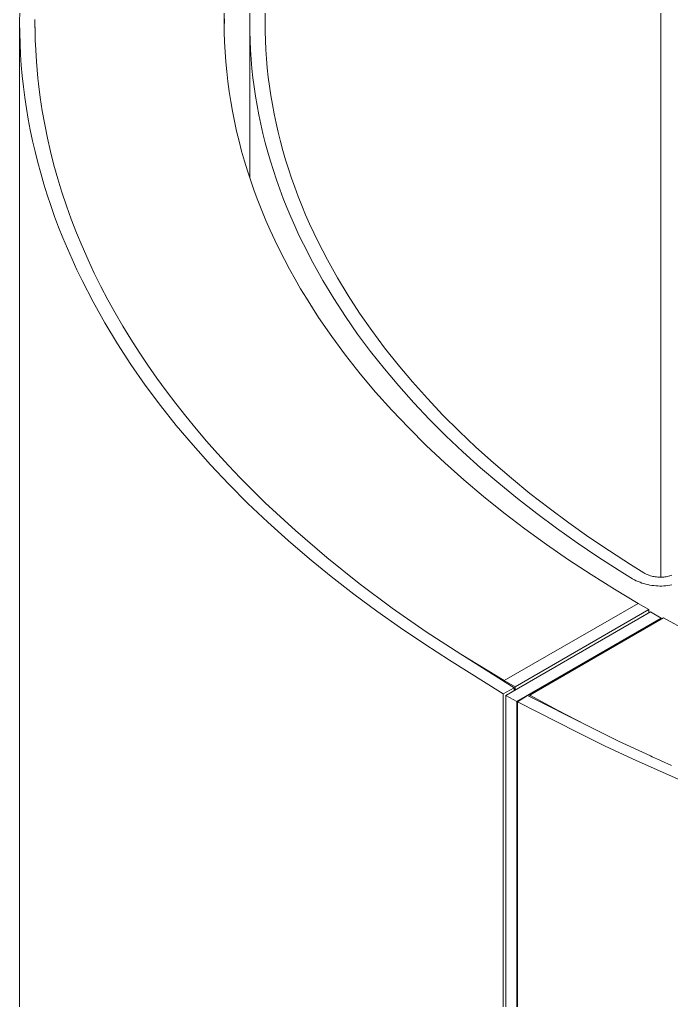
# Model space of a CAD drawing. Header units: millimetres. Extents: x 375 to 2759, y 807 to 2485.
# Drawn here: x 2067 to 2194.5, y 1418.1 to 1610 of the extents above; entities that cross this region are included whole.
import ezdxf

# ---------------------------------------------------------------- set-up
doc = ezdxf.new("R2010")
doc.units = ezdxf.units.MM
doc.layers.add('ZANO_R', color=7, linetype='Continuous', lineweight=0)

msp = doc.modelspace()

# ---------------------------------------------------------------- linework, layer by layer
at = {"layer": 'ZANO_R'}
for p, q in [((2067.02, 1609.53), (2067.04, 1611.62)), ((2107.02, 1609.53), (2107.04, 1611.45)), ((2107.07, 1610.21), (2107.03, 1608.3)), ((2112.02, 1609.53), (2112.04, 1611.33)), ((2115.02, 1609.53), (2115.04, 1611.31)), ((2067.02, 1609.53), (2067.04, 1607.43)), ((2067.02, 1315.59), (2067.02, 1609.53)), ((2070.02, 1609.53), (2070.02, 1610.05)), ((2070.02, 1609.01), (2070.02, 1609.53)), ((2070.02, 1608.99), (2070.02, 1609.01)), ((2070.02, 1608.49), (2070.02, 1608.99)), ((2070.03, 1608.44), (2070.02, 1608.49)), ((2070.03, 1607.97), (2070.03, 1608.44)), ((2107.04, 1607.61), (2107.02, 1609.53)), ((2112.02, 1609.53), (2112.04, 1607.73)), ((2112.02, 1579.12), (2112.02, 1609.53)), ((2115.04, 1607.75), (2115.02, 1609.53)), ((2067.04, 1607.43), (2067.1, 1605.34)), ((2070.03, 1607.9), (2070.03, 1607.97)), ((2070.04, 1607.45), (2070.03, 1607.9)), ((2070.04, 1607.35), (2070.04, 1607.45)), ((2070.05, 1606.93), (2070.04, 1607.35)), ((2070.05, 1606.81), (2070.05, 1606.93)), ((2070.07, 1606.42), (2070.05, 1606.81)), ((2070.07, 1606.26), (2070.07, 1606.42)), ((2070.08, 1605.9), (2070.07, 1606.26)), ((2107.1, 1605.68), (2107.04, 1607.61)), ((2112.04, 1607.73), (2112.09, 1605.93)), ((2115.09, 1605.96), (2115.04, 1607.75)), ((2067.1, 1605.34), (2067.21, 1603.23)), ((2070.09, 1605.71), (2070.08, 1605.9)), ((2070.1, 1605.38), (2070.09, 1605.71)), ((2070.11, 1605.17), (2070.1, 1605.38)), ((2070.3, 1601.88), (2070.11, 1605.17)), ((2107.2, 1603.75), (2107.1, 1605.68)), ((2112.09, 1605.93), (2112.18, 1604.12)), ((2115.18, 1604.18), (2115.09, 1605.96)), ((2067.21, 1603.23), (2067.35, 1601.13)), ((2107.34, 1601.81), (2107.2, 1603.75)), ((2112.18, 1604.12), (2112.3, 1602.31)), ((2115.3, 1602.39), (2115.18, 1604.18)), ((2067.35, 1601.13), (2067.54, 1599.02)), ((2070.59, 1598.6), (2070.3, 1601.88)), ((2107.52, 1599.88), (2107.34, 1601.81)), ((2112.3, 1602.31), (2112.46, 1600.5)), ((2112.46, 1600.5), (2112.66, 1598.68)), ((2115.46, 1600.6), (2115.3, 1602.39)), ((2115.65, 1598.8), (2115.46, 1600.6)), ((2067.54, 1599.02), (2067.77, 1596.91)), ((2070.59, 1598.59), (2070.59, 1598.6)), ((2070.64, 1598.07), (2070.59, 1598.59)), ((2107.74, 1597.94), (2107.52, 1599.88)), ((2112.66, 1598.68), (2112.9, 1596.87)), ((2115.89, 1597.01), (2115.65, 1598.8)), ((2067.77, 1596.91), (2068.04, 1594.8)), ((2070.64, 1598.04), (2070.64, 1598.07)), ((2070.7, 1597.55), (2070.64, 1598.04)), ((2070.71, 1597.5), (2070.7, 1597.55)), ((2071.04, 1594.84), (2070.71, 1597.5)), ((2108, 1596), (2107.74, 1597.94)), ((2112.9, 1596.87), (2113.17, 1595.05)), ((2116.15, 1595.21), (2115.89, 1597.01)), ((2068.04, 1594.8), (2068.35, 1592.68)), ((2071.45, 1592.19), (2071.04, 1594.84)), ((2108.31, 1594.05), (2108, 1596)), ((2113.17, 1595.05), (2113.47, 1593.23)), ((2116.46, 1593.41), (2116.15, 1595.21)), ((2108.65, 1592.11), (2108.31, 1594.05)), ((2113.47, 1593.23), (2113.82, 1591.41)), ((2116.8, 1591.61), (2116.46, 1593.41)), ((2068.35, 1592.68), (2068.71, 1590.56)), ((2071.92, 1589.53), (2071.45, 1592.19)), ((2109.04, 1590.16), (2108.65, 1592.11)), ((2113.82, 1591.41), (2114.2, 1589.59)), ((2117.17, 1589.81), (2116.8, 1591.61)), ((2068.71, 1590.56), (2069.11, 1588.45)), ((2072.46, 1586.88), (2071.92, 1589.53)), ((2109.46, 1588.22), (2109.04, 1590.16)), ((2114.2, 1589.59), (2114.61, 1587.77)), ((2117.58, 1588.01), (2117.17, 1589.81)), ((2069.11, 1588.45), (2069.55, 1586.33)), ((2109.93, 1586.27), (2109.46, 1588.22)), ((2114.61, 1587.77), (2115.07, 1585.96)), ((2118.03, 1586.21), (2117.58, 1588.01)), ((2069.55, 1586.33), (2070.04, 1584.21)), ((2073.06, 1584.22), (2072.46, 1586.88)), ((2110.44, 1584.33), (2109.93, 1586.27)), ((2115.07, 1585.96), (2115.56, 1584.14)), ((2118.52, 1584.41), (2118.03, 1586.21)), ((2070.04, 1584.21), (2070.57, 1582.1)), ((2073.74, 1581.57), (2073.06, 1584.22)), ((2111, 1582.38), (2110.44, 1584.33)), ((2115.56, 1584.14), (2116.09, 1582.32)), ((2119.04, 1582.62), (2118.52, 1584.41)), ((2070.57, 1582.1), (2071.14, 1579.98)), ((2074.49, 1578.91), (2073.74, 1581.57)), ((2111.59, 1580.44), (2111, 1582.38)), ((2116.09, 1582.32), (2116.65, 1580.51)), ((2119.6, 1580.82), (2119.04, 1582.62)), ((2071.14, 1579.98), (2071.75, 1577.87)), ((2112.23, 1578.5), (2111.59, 1580.44)), ((2116.65, 1580.51), (2117.26, 1578.69)), ((2120.2, 1579.03), (2119.6, 1580.82)), ((2071.75, 1577.87), (2072.41, 1575.76)), ((2075.3, 1576.26), (2074.49, 1578.91)), ((2112.9, 1576.56), (2112.23, 1578.5)), ((2117.26, 1578.69), (2117.9, 1576.88)), ((2120.83, 1577.24), (2120.2, 1579.03)), ((2072.41, 1575.76), (2073.11, 1573.65)), ((2076.18, 1573.61), (2075.3, 1576.26)), ((2113.62, 1574.63), (2112.9, 1576.56)), ((2117.9, 1576.88), (2118.57, 1575.07)), ((2121.5, 1575.45), (2120.83, 1577.24)), ((2073.11, 1573.65), (2073.86, 1571.54)), ((2114.39, 1572.69), (2113.62, 1574.63)), ((2118.57, 1575.07), (2119.29, 1573.27)), ((2122.21, 1573.66), (2121.5, 1575.45)), ((2122.95, 1571.88), (2122.21, 1573.66)), ((2077.13, 1570.97), (2076.18, 1573.61)), ((2115.19, 1570.77), (2114.39, 1572.69)), ((2119.29, 1573.27), (2120.04, 1571.47)), ((2123.73, 1570.1), (2122.95, 1571.88)), ((2073.86, 1571.54), (2074.65, 1569.44)), ((2078.16, 1568.33), (2077.13, 1570.97)), ((2116.03, 1568.84), (2115.19, 1570.77)), ((2120.04, 1571.47), (2120.83, 1569.67)), ((2124.55, 1568.33), (2123.73, 1570.1)), ((2074.65, 1569.44), (2075.48, 1567.34)), ((2079.24, 1565.7), (2078.16, 1568.33)), ((2116.92, 1566.92), (2116.03, 1568.84)), ((2120.83, 1569.67), (2121.65, 1567.88)), ((2121.65, 1567.88), (2122.51, 1566.09)), ((2125.4, 1566.56), (2124.55, 1568.33)), ((2075.48, 1567.34), (2076.35, 1565.24)), ((2117.85, 1565), (2116.92, 1566.92)), ((2122.51, 1566.09), (2124.35, 1562.52)), ((2127.21, 1563.04), (2125.4, 1566.56)), ((2076.35, 1565.24), (2077.27, 1563.15)), ((2080.4, 1563.07), (2079.24, 1565.7)), ((2118.82, 1563.1), (2117.85, 1565)), ((2077.27, 1563.15), (2078.23, 1561.06)), ((2081.63, 1560.46), (2080.4, 1563.07)), ((2119.83, 1561.19), (2118.82, 1563.1)), ((2124.35, 1562.52), (2126.33, 1558.98)), ((2129.17, 1559.54), (2127.21, 1563.04)), ((2078.23, 1561.06), (2079.23, 1558.98)), ((2082.92, 1557.85), (2081.63, 1560.46)), ((2120.88, 1559.29), (2119.83, 1561.19)), ((2079.23, 1558.98), (2081.37, 1554.83)), ((2121.98, 1557.4), (2120.88, 1559.29)), ((2126.33, 1558.98), (2128.45, 1555.47)), ((2131.27, 1556.06), (2129.17, 1559.54)), ((2084.28, 1555.25), (2082.92, 1557.85)), ((2123.11, 1555.52), (2121.98, 1557.4)), ((2081.37, 1554.83), (2083.67, 1550.71)), ((2085.71, 1552.66), (2084.28, 1555.25)), ((2125.5, 1551.78), (2123.11, 1555.52)), ((2128.45, 1555.47), (2130.72, 1551.98)), ((2133.51, 1552.61), (2131.27, 1556.06)), ((2087.2, 1550.09), (2085.71, 1552.66)), ((2135.89, 1549.2), (2133.51, 1552.61)), ((2083.67, 1550.71), (2086.14, 1546.62)), ((2128.05, 1548.07), (2125.5, 1551.78)), ((2130.72, 1551.98), (2133.12, 1548.53)), ((2088.77, 1547.52), (2087.2, 1550.09)), ((2138.41, 1545.81), (2135.89, 1549.2)), ((2090.39, 1544.97), (2088.77, 1547.52)), ((2130.75, 1544.39), (2128.05, 1548.07)), ((2133.12, 1548.53), (2135.67, 1545.11)), ((2086.14, 1546.62), (2088.78, 1542.57)), ((2092.09, 1542.44), (2090.39, 1544.97)), ((2135.67, 1545.11), (2138.35, 1541.73)), ((2141.07, 1542.47), (2138.41, 1545.81)), ((2133.62, 1540.76), (2130.75, 1544.39)), ((2088.78, 1542.57), (2091.58, 1538.55)), ((2093.85, 1539.92), (2092.09, 1542.44)), ((2138.35, 1541.73), (2141.17, 1538.39)), ((2143.85, 1539.16), (2141.07, 1542.47)), ((2095.67, 1537.41), (2093.85, 1539.92)), ((2136.63, 1537.17), (2133.62, 1540.76)), ((2146.77, 1535.9), (2143.85, 1539.16)), ((2091.58, 1538.55), (2094.54, 1534.57)), ((2097.55, 1534.92), (2095.67, 1537.41)), ((2139.8, 1533.63), (2136.63, 1537.17)), ((2141.17, 1538.39), (2144.12, 1535.09)), ((2149.81, 1532.68), (2146.77, 1535.9)), ((2094.54, 1534.57), (2097.66, 1530.64)), ((2099.5, 1532.45), (2097.55, 1534.92)), ((2143.11, 1530.14), (2139.8, 1533.63)), ((2144.12, 1535.09), (2147.2, 1531.83)), ((2101.52, 1529.99), (2099.5, 1532.45)), ((2147.2, 1531.83), (2150.4, 1528.63)), ((2152.98, 1529.51), (2149.81, 1532.68)), ((2097.66, 1530.64), (2100.94, 1526.75)), ((2103.59, 1527.56), (2101.52, 1529.99)), ((2146.56, 1526.71), (2143.11, 1530.14)), ((2156.27, 1526.39), (2152.98, 1529.51)), ((2150.4, 1528.63), (2153.72, 1525.47)), ((2100.94, 1526.75), (2104.37, 1522.91)), ((2105.72, 1525.14), (2103.59, 1527.56)), ((2150.15, 1523.33), (2146.56, 1526.71)), ((2159.67, 1523.32), (2156.27, 1526.39)), ((2107.92, 1522.75), (2105.72, 1525.14)), ((2153.72, 1525.47), (2157.17, 1522.37)), ((2104.37, 1522.91), (2107.95, 1519.12)), ((2110.17, 1520.38), (2107.92, 1522.75)), ((2153.87, 1520.01), (2150.15, 1523.33)), ((2157.17, 1522.37), (2160.72, 1519.32)), ((2163.19, 1520.3), (2159.67, 1523.32)), ((2114.85, 1515.7), (2110.17, 1520.38)), ((2157.73, 1516.75), (2153.87, 1520.01)), ((2166.82, 1517.34), (2163.19, 1520.3)), ((2107.95, 1519.12), (2111.68, 1515.39)), ((2160.72, 1519.32), (2164.39, 1516.32)), ((2161.71, 1513.55), (2157.73, 1516.75)), ((2164.39, 1516.32), (2168.17, 1513.39)), ((2170.56, 1514.44), (2166.82, 1517.34)), ((2111.68, 1515.39), (2115.55, 1511.72)), ((2115.02, 1515.53), (2114.85, 1515.7)), ((2120.97, 1510.06), (2115.02, 1515.53)), ((2174.4, 1511.59), (2170.56, 1514.44)), ((2165.81, 1510.42), (2161.71, 1513.55)), ((2168.17, 1513.39), (2172.05, 1510.51)), ((2115.55, 1511.72), (2119.55, 1508.1)), ((2170.03, 1507.36), (2165.81, 1510.42)), ((2172.05, 1510.51), (2176.03, 1507.7)), ((2178.33, 1508.81), (2174.4, 1511.59)), ((2127.1, 1504.79), (2120.97, 1510.06)), ((2182.36, 1506.09), (2178.33, 1508.81)), ((2119.55, 1508.1), (2123.69, 1504.55)), ((2174.36, 1504.37), (2170.03, 1507.36)), ((2176.03, 1507.7), (2180.1, 1504.95)), ((2123.69, 1504.55), (2127.96, 1501.07)), ((2133.4, 1499.73), (2127.1, 1504.79)), ((2180.1, 1504.95), (2184.27, 1502.26)), ((2186.48, 1503.44), (2182.36, 1506.09)), ((2178.8, 1501.45), (2174.36, 1504.37)), ((2189.12, 1501.77), (2186.48, 1503.44)), ((2127.96, 1501.07), (2132.36, 1497.65)), ((2183.34, 1498.6), (2178.8, 1501.45)), ((2186.9, 1500.6), (2184.27, 1502.26)), ((2189.32, 1501.67), (2189.12, 1501.77)), ((2189.54, 1501.56), (2189.32, 1501.67)), ((2189.75, 1501.47), (2189.54, 1501.56)), ((2189.97, 1501.38), (2189.75, 1501.47)), ((2190.2, 1501.3), (2189.97, 1501.38)), ((2190.42, 1501.23), (2190.2, 1501.3)), ((2190.65, 1501.17), (2190.42, 1501.23)), ((2190.88, 1501.11), (2190.65, 1501.17)), ((2191.11, 1501.07), (2190.88, 1501.11)), ((2191.34, 1501.03), (2191.11, 1501.07)), ((2191.58, 1501), (2191.34, 1501.03)), ((2191.81, 1500.97), (2191.58, 1501)), ((2192.05, 1500.96), (2191.81, 1500.97)), ((2192.28, 1500.95), (2192.05, 1500.96)), ((2192.52, 1500.95), (2192.28, 1500.95)), ((2192.76, 1500.96), (2192.52, 1500.95)), ((2192.99, 1500.98), (2192.76, 1500.96)), ((2193.23, 1501), (2192.99, 1500.98)), ((2193.46, 1501.04), (2193.23, 1501)), ((2193.69, 1501.08), (2193.46, 1501.04)), ((2193.92, 1501.13), (2193.69, 1501.08)), ((2194.15, 1501.19), (2193.92, 1501.13)), ((2194.38, 1501.25), (2194.15, 1501.19)), ((2194.6, 1501.33), (2194.38, 1501.25)), ((2139.88, 1494.89), (2133.4, 1499.73)), ((2186.9, 1500.6), (2187.26, 1500.42)), ((2187.26, 1500.42), (2187.61, 1500.25)), ((2187.61, 1500.25), (2187.98, 1500.09)), ((2187.98, 1500.09), (2188.35, 1499.95)), ((2188.35, 1499.95), (2188.72, 1499.81)), ((2188.72, 1499.81), (2189.1, 1499.69)), ((2189.1, 1499.69), (2189.48, 1499.59)), ((2189.48, 1499.59), (2189.87, 1499.49)), ((2189.87, 1499.49), (2190.26, 1499.41)), ((2190.26, 1499.41), (2190.65, 1499.35)), ((2190.65, 1499.35), (2191.04, 1499.3)), ((2191.04, 1499.3), (2191.44, 1499.26)), ((2191.44, 1499.26), (2191.83, 1499.23)), ((2191.83, 1499.23), (2192.23, 1499.22)), ((2192.23, 1499.22), (2192.63, 1499.22)), ((2192.63, 1499.22), (2193.02, 1499.24)), ((2193.02, 1499.24), (2193.42, 1499.27)), ((2193.42, 1499.27), (2193.82, 1499.31)), ((2193.82, 1499.31), (2194.21, 1499.37)), ((2194.21, 1499.37), (2194.6, 1499.44)), ((2132.36, 1497.65), (2136.87, 1494.31)), ((2187.97, 1495.83), (2183.34, 1498.6)), ((2161.81, 1480.73), (2187.97, 1495.83)), ((2187.97, 1495.83), (2190.09, 1494.61)), ((2187.97, 1495.83), (2187.97, 1495.83)), ((2136.87, 1494.31), (2141.5, 1491.04)), ((2146.51, 1490.27), (2139.88, 1494.89)), ((2162.11, 1477.83), (2190.39, 1494.16)), ((2163.93, 1479.5), (2190.09, 1494.61)), ((2190.09, 1494.61), (2190.09, 1493.98)), ((2190.39, 1494.16), (2192.51, 1492.93)), ((2192.51, 1492.93), (2164.23, 1476.6)), ((2192.96, 1493), (2166.79, 1477.89)), ((2192.51, 1492.74), (2192.51, 1492.93)), ((2197.73, 1490.41), (2192.96, 1493)), ((2141.5, 1491.04), (2146.24, 1487.84)), ((2153.3, 1485.88), (2146.51, 1490.27)), ((2146.24, 1487.84), (2151.09, 1484.71)), ((2163.77, 1479.28), (2153.3, 1485.88)), ((2161.81, 1480.73), (2153.33, 1485.87)), ((2161.56, 1478.11), (2151.09, 1484.71)), ((2161.81, 1480.73), (2163.93, 1479.5)), ((2161.81, 1480.73), (2161.81, 1480.73)), ((2161.81, 1480.53), (2161.81, 1480.73)), ((2161.56, 1478.11), (2163.77, 1479.28)), ((2161.56, 1184.18), (2161.56, 1478.11)), ((2162.11, 1183.89), (2162.11, 1477.83)), ((2164.23, 1476.6), (2162.11, 1477.83)), ((2163.77, 1478.79), (2163.77, 1479.28)), ((2163.93, 1478.88), (2163.93, 1479.5)), ((2166.35, 1477.83), (2164.38, 1476.53)), ((2178.01, 1471.93), (2166.35, 1477.83)), ((2166.79, 1477.89), (2166.79, 1477.61)), ((2172.24, 1474.92), (2166.79, 1477.89)), ((2164.23, 1476.6), (2164.23, 1182.66)), ((2164.38, 1476.53), (2164.38, 1182.59)), ((2164.38, 1476.53), (2176.03, 1470.63)), ((2177.75, 1472.06), (2172.24, 1474.92)), ((2184.17, 1468.89), (2178.01, 1471.93)), ((2181.39, 1467.97), (2176.03, 1470.63)), ((2190.4, 1465.97), (2184.17, 1468.89)), ((2186.87, 1465.38), (2181.39, 1467.97)), ((2198.17, 1460.38), (2186.87, 1465.38)), ((2190.75, 1465.81), (2190.4, 1465.97)), ((2192.24, 1465.13), (2190.75, 1465.81)), ((2192.51, 1465.01), (2192.24, 1465.13)), ((2194.48, 1464.13), (2192.51, 1465.01))]:
    msp.add_line(p, q, dxfattribs=at)
msp.add_lwpolyline([(2192.4, 1718.11), (2192.4, 1500.95)], dxfattribs=at)

doc.saveas('drawing.dxf')
